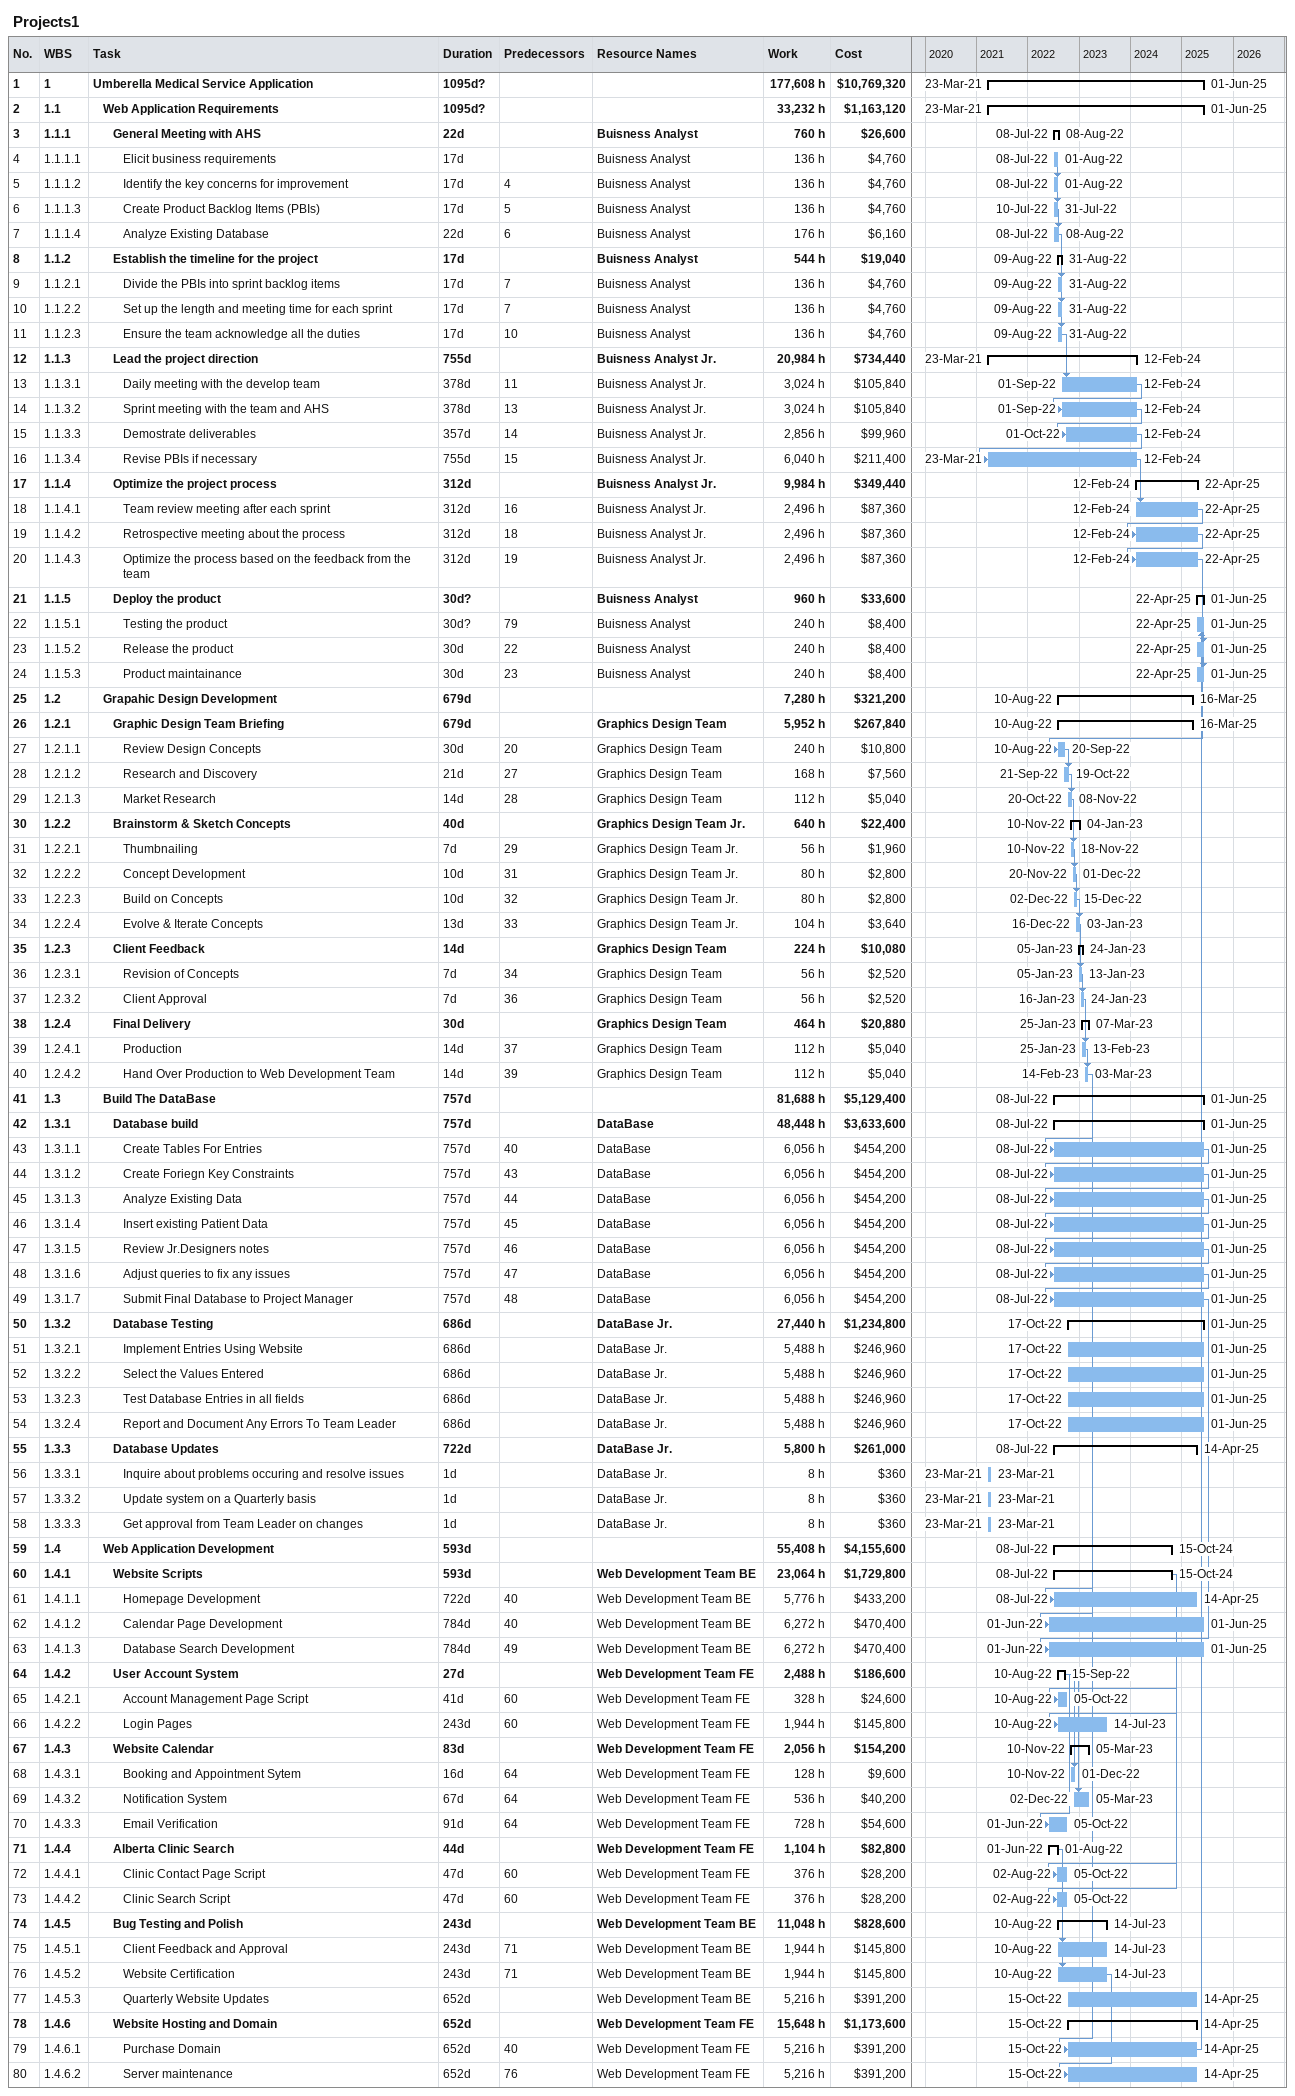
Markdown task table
Projects1

| ID | WBS | Task | Duration | Start | Finish | Predecessors | Resources | Work (h) | Cost ($) |
|---|---|---|---|---|---|---|---|---|---|
| 1 | 1 | **Umberella Medical Service Application** | 1095d? | 2021-03-23 | 2025-06-01 |  |  | 177608 | 10769320 |
| 2 | 1.1 | **Web Application Requirements** | 1095d? | 2021-03-23 | 2025-06-01 |  |  | 33232 | 1163120 |
| 3 | 1.1.1 | **General Meeting with AHS** | 22d | 2022-07-08 | 2022-08-08 |  | Buisness Analyst | 760 | 26600 |
| 4 | 1.1.1.1 | Elicit business requirements | 17d | 2022-07-08 | 2022-08-01 |  | Buisness Analyst | 136 | 4760 |
| 5 | 1.1.1.2 | Identify the key concerns for improvement | 17d | 2022-07-08 | 2022-08-01 | 4 | Buisness Analyst | 136 | 4760 |
| 6 | 1.1.1.3 | Create Product Backlog Items (PBIs) | 17d | 2022-07-10 | 2022-07-31 | 5 | Buisness Analyst | 136 | 4760 |
| 7 | 1.1.1.4 | Analyze Existing Database | 22d | 2022-07-08 | 2022-08-08 | 6 | Buisness Analyst | 176 | 6160 |
| 8 | 1.1.2 | **Establish the timeline for the project** | 17d | 2022-08-09 | 2022-08-31 |  | Buisness Analyst | 544 | 19040 |
| 9 | 1.1.2.1 | Divide the PBIs into sprint backlog items | 17d | 2022-08-09 | 2022-08-31 | 7 | Buisness Analyst | 136 | 4760 |
| 10 | 1.1.2.2 | Set up the length and meeting time for each sprint | 17d | 2022-08-09 | 2022-08-31 | 7 | Buisness Analyst | 136 | 4760 |
| 11 | 1.1.2.3 | Ensure the team acknowledge all the duties | 17d | 2022-08-09 | 2022-08-31 | 10 | Buisness Analyst | 136 | 4760 |
| 12 | 1.1.3 | **Lead the project direction** | 755d | 2021-03-23 | 2024-02-12 |  | Buisness Analyst Jr. | 20984 | 734440 |
| 13 | 1.1.3.1 | Daily meeting with the develop team | 378d | 2022-09-01 | 2024-02-12 | 11 | Buisness Analyst Jr. | 3024 | 105840 |
| 14 | 1.1.3.2 | Sprint meeting with the team and AHS | 378d | 2022-09-01 | 2024-02-12 | 13 | Buisness Analyst Jr. | 3024 | 105840 |
| 15 | 1.1.3.3 | Demostrate deliverables | 357d | 2022-10-01 | 2024-02-12 | 14 | Buisness Analyst Jr. | 2856 | 99960 |
| 16 | 1.1.3.4 | Revise PBIs if necessary | 755d | 2021-03-23 | 2024-02-12 | 15 | Buisness Analyst Jr. | 6040 | 211400 |
| 17 | 1.1.4 | **Optimize the project process** | 312d | 2024-02-12 | 2025-04-22 |  | Buisness Analyst Jr. | 9984 | 349440 |
| 18 | 1.1.4.1 | Team review meeting after each sprint | 312d | 2024-02-12 | 2025-04-22 | 16 | Buisness Analyst Jr. | 2496 | 87360 |
| 19 | 1.1.4.2 | Retrospective meeting about the process | 312d | 2024-02-12 | 2025-04-22 | 18 | Buisness Analyst Jr. | 2496 | 87360 |
| 20 | 1.1.4.3 | Optimize the process based on the feedback from the team | 312d | 2024-02-12 | 2025-04-22 | 19 | Buisness Analyst Jr. | 2496 | 87360 |
| 21 | 1.1.5 | **Deploy the product** | 30d? | 2025-04-22 | 2025-06-01 |  | Buisness Analyst | 960 | 33600 |
| 22 | 1.1.5.1 | Testing the product | 30d? | 2025-04-22 | 2025-06-01 | 79 | Buisness Analyst | 240 | 8400 |
| 23 | 1.1.5.2 | Release the product | 30d | 2025-04-22 | 2025-06-01 | 22 | Buisness Analyst | 240 | 8400 |
| 24 | 1.1.5.3 | Product maintainance | 30d | 2025-04-22 | 2025-06-01 | 23 | Buisness Analyst | 240 | 8400 |
| 25 | 1.2 | **Grapahic Design Development** | 679d | 2022-08-10 | 2025-03-16 |  |  | 7280 | 321200 |
| 26 | 1.2.1 | **Graphic Design Team Briefing** | 679d | 2022-08-10 | 2025-03-16 |  | Graphics Design Team | 5952 | 267840 |
| 27 | 1.2.1.1 | Review Design Concepts | 30d | 2022-08-10 | 2022-09-20 | 20 | Graphics Design Team | 240 | 10800 |
| 28 | 1.2.1.2 | Research and Discovery | 21d | 2022-09-21 | 2022-10-19 | 27 | Graphics Design Team | 168 | 7560 |
| 29 | 1.2.1.3 | Market Research | 14d | 2022-10-20 | 2022-11-08 | 28 | Graphics Design Team | 112 | 5040 |
| 30 | 1.2.2 | **Brainstorm & Sketch Concepts** | 40d | 2022-11-10 | 2023-01-04 |  | Graphics Design Team Jr. | 640 | 22400 |
| 31 | 1.2.2.1 | Thumbnailing | 7d | 2022-11-10 | 2022-11-18 | 29 | Graphics Design Team Jr. | 56 | 1960 |
| 32 | 1.2.2.2 | Concept Development | 10d | 2022-11-20 | 2022-12-01 | 31 | Graphics Design Team Jr. | 80 | 2800 |
| 33 | 1.2.2.3 | Build on Concepts | 10d | 2022-12-02 | 2022-12-15 | 32 | Graphics Design Team Jr. | 80 | 2800 |
| 34 | 1.2.2.4 | Evolve & Iterate Concepts | 13d | 2022-12-16 | 2023-01-03 | 33 | Graphics Design Team Jr. | 104 | 3640 |
| 35 | 1.2.3 | **Client Feedback** | 14d | 2023-01-05 | 2023-01-24 |  | Graphics Design Team | 224 | 10080 |
| 36 | 1.2.3.1 | Revision of Concepts | 7d | 2023-01-05 | 2023-01-13 | 34 | Graphics Design Team | 56 | 2520 |
| 37 | 1.2.3.2 | Client Approval | 7d | 2023-01-16 | 2023-01-24 | 36 | Graphics Design Team | 56 | 2520 |
| 38 | 1.2.4 | **Final Delivery** | 30d | 2023-01-25 | 2023-03-07 |  | Graphics Design Team | 464 | 20880 |
| 39 | 1.2.4.1 | Production | 14d | 2023-01-25 | 2023-02-13 | 37 | Graphics Design Team | 112 | 5040 |
| 40 | 1.2.4.2 | Hand Over Production to Web Development Team | 14d | 2023-02-14 | 2023-03-03 | 39 | Graphics Design Team | 112 | 5040 |
| 41 | 1.3 | **Build The DataBase** | 757d | 2022-07-08 | 2025-06-01 |  |  | 81688 | 5129400 |
| 42 | 1.3.1 | **Database build** | 757d | 2022-07-08 | 2025-06-01 |  | DataBase | 48448 | 3633600 |
| 43 | 1.3.1.1 | Create Tables For Entries | 757d | 2022-07-08 | 2025-06-01 | 40 | DataBase | 6056 | 454200 |
| 44 | 1.3.1.2 | Create Foriegn Key Constraints | 757d | 2022-07-08 | 2025-06-01 | 43 | DataBase | 6056 | 454200 |
| 45 | 1.3.1.3 | Analyze Existing Data | 757d | 2022-07-08 | 2025-06-01 | 44 | DataBase | 6056 | 454200 |
| 46 | 1.3.1.4 | Insert existing Patient Data | 757d | 2022-07-08 | 2025-06-01 | 45 | DataBase | 6056 | 454200 |
| 47 | 1.3.1.5 | Review Jr.Designers notes | 757d | 2022-07-08 | 2025-06-01 | 46 | DataBase | 6056 | 454200 |
| 48 | 1.3.1.6 | Adjust queries to fix any issues | 757d | 2022-07-08 | 2025-06-01 | 47 | DataBase | 6056 | 454200 |
| 49 | 1.3.1.7 | Submit Final Database to Project Manager | 757d | 2022-07-08 | 2025-06-01 | 48 | DataBase | 6056 | 454200 |
| 50 | 1.3.2 | **Database Testing** | 686d | 2022-10-17 | 2025-06-01 |  | DataBase Jr. | 27440 | 1234800 |
| 51 | 1.3.2.1 | Implement Entries Using Website | 686d | 2022-10-17 | 2025-06-01 |  | DataBase Jr. | 5488 | 246960 |
| 52 | 1.3.2.2 | Select the Values Entered | 686d | 2022-10-17 | 2025-06-01 |  | DataBase Jr. | 5488 | 246960 |
| 53 | 1.3.2.3 | Test Database Entries in all fields | 686d | 2022-10-17 | 2025-06-01 |  | DataBase Jr. | 5488 | 246960 |
| 54 | 1.3.2.4 | Report and Document Any Errors To Team Leader | 686d | 2022-10-17 | 2025-06-01 |  | DataBase Jr. | 5488 | 246960 |
| 55 | 1.3.3 | **Database Updates** | 722d | 2022-07-08 | 2025-04-14 |  | DataBase Jr. | 5800 | 261000 |
| 56 | 1.3.3.1 | Inquire about problems occuring and resolve issues | 1d | 2021-03-23 | 2021-03-23 |  | DataBase Jr. | 8 | 360 |
| 57 | 1.3.3.2 | Update system on a Quarterly basis | 1d | 2021-03-23 | 2021-03-23 |  | DataBase Jr. | 8 | 360 |
| 58 | 1.3.3.3 | Get approval from Team Leader on changes | 1d | 2021-03-23 | 2021-03-23 |  | DataBase Jr. | 8 | 360 |
| 59 | 1.4 | **Web Application Development** | 593d | 2022-07-08 | 2024-10-15 |  |  | 55408 | 4155600 |
| 60 | 1.4.1 | **Website Scripts** | 593d | 2022-07-08 | 2024-10-15 |  | Web Development Team BE | 23064 | 1729800 |
| 61 | 1.4.1.1 | Homepage Development | 722d | 2022-07-08 | 2025-04-14 | 40 | Web Development Team BE | 5776 | 433200 |
| 62 | 1.4.1.2 | Calendar Page Development | 784d | 2022-06-01 | 2025-06-01 | 40 | Web Development Team BE | 6272 | 470400 |
| 63 | 1.4.1.3 | Database Search Development | 784d | 2022-06-01 | 2025-06-01 | 49 | Web Development Team BE | 6272 | 470400 |
| 64 | 1.4.2 | **User Account System** | 27d | 2022-08-10 | 2022-09-15 |  | Web Development Team FE | 2488 | 186600 |
| 65 | 1.4.2.1 | Account Management Page Script | 41d | 2022-08-10 | 2022-10-05 | 60 | Web Development Team FE | 328 | 24600 |
| 66 | 1.4.2.2 | Login Pages | 243d | 2022-08-10 | 2023-07-14 | 60 | Web Development Team FE | 1944 | 145800 |
| 67 | 1.4.3 | **Website Calendar** | 83d | 2022-11-10 | 2023-03-05 |  | Web Development Team FE | 2056 | 154200 |
| 68 | 1.4.3.1 | Booking and Appointment Sytem | 16d | 2022-11-10 | 2022-12-01 | 64 | Web Development Team FE | 128 | 9600 |
| 69 | 1.4.3.2 | Notification System | 67d | 2022-12-02 | 2023-03-05 | 64 | Web Development Team FE | 536 | 40200 |
| 70 | 1.4.3.3 | Email Verification | 91d | 2022-06-01 | 2022-10-05 | 64 | Web Development Team FE | 728 | 54600 |
| 71 | 1.4.4 | **Alberta Clinic Search** | 44d | 2022-06-01 | 2022-08-01 |  | Web Development Team FE | 1104 | 82800 |
| 72 | 1.4.4.1 | Clinic Contact Page Script | 47d | 2022-08-02 | 2022-10-05 | 60 | Web Development Team FE | 376 | 28200 |
| 73 | 1.4.4.2 | Clinic Search Script | 47d | 2022-08-02 | 2022-10-05 | 60 | Web Development Team FE | 376 | 28200 |
| 74 | 1.4.5 | **Bug Testing and Polish** | 243d | 2022-08-10 | 2023-07-14 |  | Web Development Team BE | 11048 | 828600 |
| 75 | 1.4.5.1 | Client Feedback and Approval | 243d | 2022-08-10 | 2023-07-14 | 71 | Web Development Team BE | 1944 | 145800 |
| 76 | 1.4.5.2 | Website Certification | 243d | 2022-08-10 | 2023-07-14 | 71 | Web Development Team BE | 1944 | 145800 |
| 77 | 1.4.5.3 | Quarterly Website Updates | 652d | 2022-10-15 | 2025-04-14 |  | Web Development Team BE | 5216 | 391200 |
| 78 | 1.4.6 | **Website Hosting and Domain** | 652d | 2022-10-15 | 2025-04-14 |  | Web Development Team FE | 15648 | 1173600 |
| 79 | 1.4.6.1 | Purchase Domain | 652d | 2022-10-15 | 2025-04-14 | 40 | Web Development Team FE | 5216 | 391200 |
| 80 | 1.4.6.2 | Server maintenance | 652d | 2022-10-15 | 2025-04-14 | 76 | Web Development Team FE | 5216 | 391200 |
